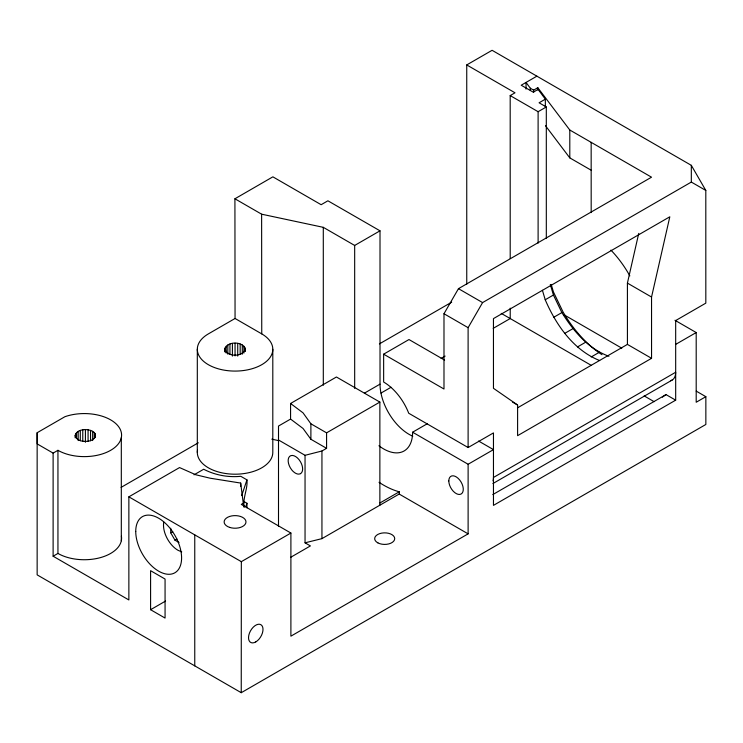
<?xml version="1.0" encoding="UTF-8"?>
<svg xmlns="http://www.w3.org/2000/svg" width="743" height="743" viewBox="0 0 743 743"><rect width="100%" height="100%" fill="white"/><g stroke="black" fill="none" stroke-linecap="round" stroke-linejoin="round"><path stroke-width="1.11" d="M37.15 432.732L37.15 443.887L53.115 453.1L57.945 450.314A37.28 21.519 0 0 0 108.487 451.475A37.28 21.519 0 0 0 114.496 422.47A37.28 21.519 0 0 0 64.901 416.712L37.15 432.732L37.15 574.868L241.243 692.699L705.85 424.467L705.85 396.678L696.2 391.106M243.685 506.485L240.676 483.071L210.093 478.195L195.808 474.777L179.546 467.57L128.864 496.835L128.864 599.954L53.115 556.219L53.115 453.1M53.115 556.219L57.945 553.433L57.945 450.314M75.182 435.528C76.288 441.026 83.448 441.816 88.073 441.231L88.073 429.816C82.835 428.85 73.984 430.884 75.182 437.822M90.544 440.766L90.544 430.401L88.073 429.816M92.661 440.562L92.661 431.339L90.544 430.401M94.287 438.333L94.287 432.565L92.661 431.339M95.308 437.451L95.308 433.996L94.287 432.565M121.313 540.765L121.313 437.646M150.588 609.706L150.588 570.689L165.067 579.048L165.067 618.065L150.588 609.706L165.55 601.068M194.759 665.867L194.759 534.876L128.864 496.835M197.313 452.413L197.313 349.294M240.676 486.414L240.676 483.071M241.243 692.699L241.336 561.662L290.903 533.047L290.894 636.166L468.118 533.855L468.118 464.254L412.606 432.212A40.958 23.646 60 0 1 378.921 445.754M243.992 506.104C242.989 497.113 247.837 488.783 246.955 479.867L240.806 476.309C228.101 477.573 215.024 475.139 203.684 469.242L194.025 474.823M272.802 349.294L272.802 452.413A37.744 21.788 0 0 1 233.228 474.173A37.744 21.788 0 0 1 197.489 450.295M290.569 403.477L303.042 412.857L310.89 423.789L326.576 432.853L326.576 448.326L310.89 439.271L303.042 428.47L290.569 419.08L290.569 403.477L336.43 376.998L379.868 402.084L379.868 505.194M290.68 557.306L310.407 545.919L305.048 542.817L305.048 455.31L278.504 439.986M305.048 542.817L321.942 538.638L321.942 451.001L326.576 448.326M444.602 360.104L408.984 339.542L383.639 354.179L383.648 382.041A40.958 23.646 60 0 1 408.724 413.247L468.118 447.537L493.463 432.909L493.463 505.37L675.684 400.161L675.675 320.558L705.822 303.144L705.804 190.431L691.324 165.345L492.089 50.301L466.743 64.929L466.753 284.188M468.118 447.537L468.109 327.672L482.588 302.587L691.324 182.072L691.324 165.345M674.96 320.279L696.2 332.548L696.2 402.251L705.85 396.678M321.942 538.638L399.177 494.049L399.26 491.801A85.334 49.27 60 0 1 379.014 482.281M224.823 351.439C223.597 340.257 246.518 340.257 245.301 351.439M245.301 349.126C242.896 357.234 227.219 357.234 224.823 349.126M651.555 358.321L517.602 435.667L517.602 405.019L493.463 388.31L493.454 318.608L669.815 216.789L651.546 297.042L651.555 358.321L627.426 344.399L627.417 283.111L638.739 233.386M241.726 495.544L246.955 479.867M243.732 501.414L246.955 503.28L245.998 506.104L243.992 507.255M383.639 354.179L443.989 389.016L443.989 313.741L458.468 288.665L651.527 177.187L569.797 130.016L537.811 87.72L533.623 90.135L533.623 92.364M662.375 397.152L665.997 394.607L675.684 400.161M235.057 318.478L208.374 333.886A37.744 21.788 0 0 0 208.374 364.702A37.744 21.788 0 0 0 261.75 364.702A37.744 21.788 0 0 0 261.75 333.886L235.057 318.478L234.918 198.78L272.876 176.834L321.143 204.706L327.904 200.796L380.007 230.822L380.026 384.14A40.958 23.646 60 0 0 412.764 436.197M536.892 76.167L521.205 85.222L533.279 92.197L538.099 89.411L545.343 99.163L545.343 107.122M510.209 258.471L510.19 95.587L515.01 92.801L466.743 64.929M545.343 99.163L539.074 102.785L546.309 106.964L546.319 238.364M510.19 95.587L538.108 111.701L546.309 106.964M354.68 388.394L354.671 245.45L380.007 230.822M121.081 487.389L198.335 442.791M379.394 343.907L451.688 302.169M290.569 419.08L278.504 426.045L278.504 526.415M364.432 393.14L380.026 384.14M381.048 393.047L391.059 387.27M441.128 358.395L445.131 356.083M493.194 328.36L510.218 318.543L510.218 308.141M599.666 360.559C573.41 350.046 556.043 324.932 545.223 299.763L553.433 295.027L550.312 284.523M326.576 432.853L379.868 402.084M178.979 542.492L174.976 540.18L170.732 532.833L172.738 531.672M553.665 317.326L561.866 312.589C573.29 330.802 588.14 348.736 608.926 356.278M174.976 540.18L176.973 539.028M243.685 503.002L241.271 504.395L290.903 533.047M564.661 333.421L572.862 328.685M412.606 432.212L427.225 423.77M577.469 346.944L585.67 342.207M591.205 356.965L599.415 352.228M517.462 407.888L627.426 344.399M379.952 502.955L399.26 491.801M468.118 464.254L493.463 449.626L478.594 441.045M675.684 344.39L696.2 332.548M492.925 483.544L672.136 380.072M492.813 494.587L665.997 394.607M305.048 455.31L321.942 451.001M88.073 441.231C91.538 440.803 96.831 438.277 95.308 433.996M234.918 198.78L261.62 214.188L323.298 227.33L354.671 245.45M271.817 439.159L278.541 440.608M181.719 551.863L177.976 550.275A20.479 11.823 60 0 1 163.776 522.088M194.759 534.876L241.336 561.662M526.035 89.123L526.035 82.436L530.335 88.241L533.623 90.135M691.324 182.072L705.804 190.431M545.464 125.697L569.797 157.887L591.168 170.212L591.187 212.582M627.417 283.111L651.546 297.042M563.872 314.707L621.789 348.151M458.468 288.665L482.588 302.587M501.228 313.37L591.205 365.324M644.153 395.908L654.137 401.675M443.989 313.741L468.109 327.672M512.568 402.121L517.602 405.019M399.177 494.049L468.118 533.855M553.433 295.027L561.866 312.589M551.213 284.485L553.433 291.962L563.027 311.921A85.334 49.27 60 0 0 601.988 354.699M542.418 290.309L545.223 299.763M591.159 142.34L591.168 170.212M261.62 214.188L261.75 333.886M78.182 431.339L78.182 440.553M76.557 432.565L76.557 438.324M75.526 433.996L75.535 437.451M569.797 130.016L569.797 157.887M538.108 111.701L538.108 243.1M537.811 87.72L537.811 89.949M530.335 88.241L530.335 90.47M323.298 227.33L323.307 385.218M310.89 423.789L310.89 439.271M246.955 503.28L246.955 507.859M244.949 347.603L244.949 351.058M243.927 346.173L243.927 353.092M242.302 344.947L242.302 354.17M240.175 344.009L240.175 354.383M237.714 343.424L237.714 356.092M235.057 343.22L235.057 355.897M232.41 343.424L232.41 356.092M229.94 344.009L229.94 354.383M227.822 344.947L227.822 354.17M226.188 346.173L226.188 353.092M225.166 347.603L225.166 352.21M170.732 528.217L170.732 532.833M85.417 429.612L85.417 442.28M82.77 429.816L82.77 441.323M80.3 430.401L80.3 440.766M493.046 480.832A17.07 9.854 60 0 0 493.463 477.461L675.666 372.262A17.07 9.854 60 0 1 670.52 380.704M610.932 250.122A75.089 43.354 60 0 1 629.832 275.876M121.415 536.186A37.28 21.519 0 0 1 100.175 557.687A37.28 21.519 0 0 1 57.945 553.433M300.516 473.653L299.02 474.118A10.244 5.916 60 0 1 291.776 469.938L290.281 467.746A10.244 5.916 60 0 1 289.649 456.378A10.244 5.916 60 0 1 299.02 459.638L300.516 461.83A10.244 5.916 60 0 1 300.516 473.653M255.759 641.924A10.244 5.916 -60 0 0 262.038 625.764A10.244 5.916 -60 0 0 249.49 633.008A10.244 5.916 -60 0 0 255.759 641.924M135.737 531.459A32.423 18.724 60 0 0 170.128 574.246A32.423 18.724 60 0 0 170.128 528.384A32.423 18.724 60 0 0 135.737 531.459M229.596 527.381A10.922 6.306 0 0 0 245.979 521.92A10.922 6.306 0 0 0 229.596 516.459A10.922 6.306 0 0 0 229.596 527.381M377.881 542.873A10.012 5.777 0 0 0 394.459 539.929A10.012 5.777 0 0 0 381.753 533.112A10.012 5.777 0 0 0 377.881 542.873M448.809 480.944A10.244 5.916 60 0 0 459.666 494.457A10.244 5.916 60 0 0 459.666 479.978A10.244 5.916 60 0 0 448.809 480.944"/></g></svg>
